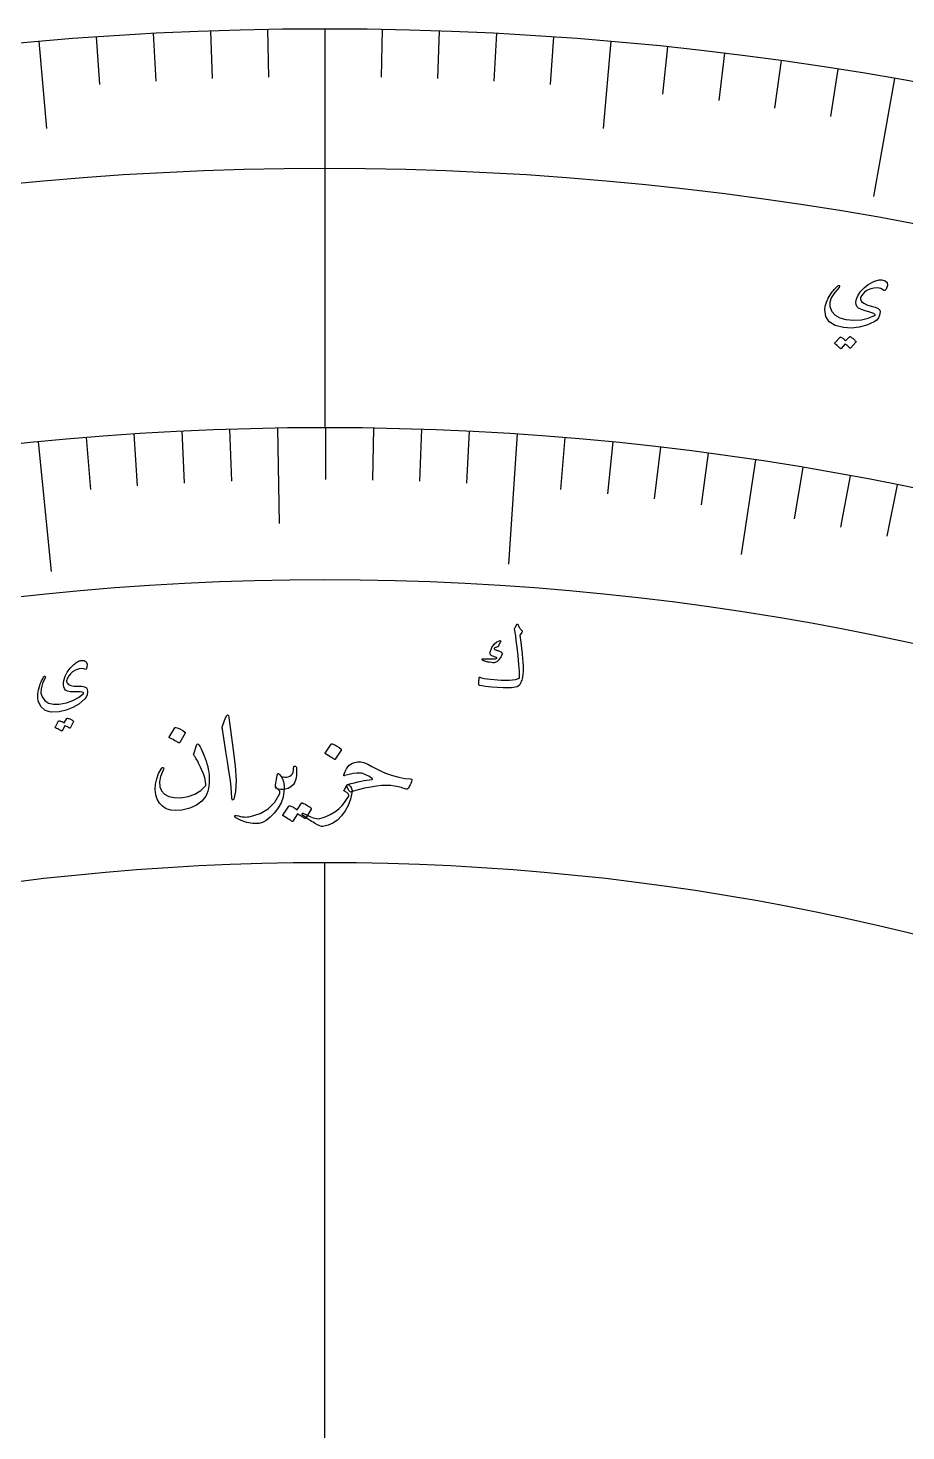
# Model space of a CAD drawing. Header units: millimetres. Extents: x -68 to 68, y -68 to 87.
# Drawn here: x -5.53 to 10.82, y 34.97 to 61.1 of the extents above; entities that cross this region are included whole.
import ezdxf

# ---------------------------------------------------------------- set-up
doc = ezdxf.new("R2010")
doc.units = ezdxf.units.MM
for name, color, linetype in [('ENGRAVE', 7, 'Continuous'), ('ENGRAVE_FINE', 8, 'Continuous'), ('TEXT', 5, 'Continuous')]:
    doc.layers.add(name, color=color, linetype=linetype)

msp = doc.modelspace()

# ---------------------------------------------------------------- linework, layer by layer
at = {"layer": 'ENGRAVE'}
for points in [[(0, 61.0875), (0, 53.6625)], [(-5.3241, 60.855), (-5.1818, 59.2278)], [(5.3241, 60.855), (5.1818, 59.2278)], [(10.6077, 60.1594), (10.2209, 57.9658)], [(-0.8805, 53.6553), (-0.8513, 51.8735)], [(-5.3365, 53.3965), (-5.0948, 50.9785)], [(3.5821, 53.5428), (3.4199, 51.1182)], [(8.0216, 53.0596), (7.7552, 51.2976)], [(0, -45.5625), (0, 45.5625)]]:
    msp.add_lwpolyline(points, dxfattribs=at)
for radius in [66.15, 66.15, 64.3781, 61.0875, 61.0875, 58.4888, 53.6625, 53.6625, 50.8275, 45.5625, 45.5625]:
    msp.add_circle((0, 0), radius, dxfattribs=at)
at = {"layer": 'ENGRAVE_FINE'}
for points in [[(-4.2612, 60.9387), (-4.1991, 60.0499)], [(-3.1971, 61.0038), (-3.1504, 60.114)], [(-2.1319, 61.0503), (-2.1008, 60.1598)], [(-1.0661, 61.0782), (-1.0506, 60.1873)], [(1.0661, 61.0782), (1.0506, 60.1873)], [(2.1319, 61.0503), (2.1008, 60.1598)], [(3.1971, 61.0038), (3.1504, 60.114)], [(4.2612, 60.9387), (4.1991, 60.0499)], [(6.3854, 60.7529), (6.2922, 59.8667)], [(7.4447, 60.6322), (7.3361, 59.7478)], [(8.5017, 60.493), (8.3777, 59.6107)], [(9.5562, 60.3354), (9.4168, 59.4554)], [(-2.6654, 53.5963), (-2.6171, 52.6255)], [(-1.7732, 53.6332), (-1.7411, 52.6617)], [(0.0124, 53.6625), (0.0122, 52.6905)], [(0.9054, 53.6549), (0.889, 52.683)], [(1.7982, 53.6324), (1.7656, 52.6609)], [(2.6905, 53.595), (2.6417, 52.6242)], [(-4.4473, 53.4779), (-4.3667, 52.5092)], [(-3.5568, 53.5445), (-3.4924, 52.5746)], [(4.4728, 53.4758), (4.3918, 52.5072)], [(5.3624, 53.3939), (5.2652, 52.4268)], [(6.2505, 53.2972), (6.1373, 52.3319)], [(7.137, 53.1858), (7.0077, 52.2224)], [(8.9041, 52.9186), (8.7428, 51.9601)], [(9.7842, 52.763), (9.607, 51.8073)], [(10.6618, 52.5927), (10.4687, 51.6401)]]:
    msp.add_lwpolyline(points, dxfattribs=at)
at = {"layer": 'TEXT'}
for points in [[(10.4065, 56.2197), (10.3563, 56.2474), (10.2966, 56.2591), (10.2277, 56.2548), (10.1494, 56.2343), (10.0979, 56.2106), (10.0529, 56.1793), (10.0146, 56.1404), (9.9828, 56.0939), (9.9787, 56.0842), (9.9766, 56.0737), (9.9765, 56.0624), (9.9784, 56.0504), (9.9983, 56.0104), (10.0374, 55.976), (10.0957, 55.947), (10.1732, 55.9233), (10.2497, 55.9007), (10.3037, 55.8751), (10.3349, 55.8467), (10.3436, 55.8153), (10.334, 55.7549), (10.3123, 55.7035), (10.2785, 55.6611), (10.2327, 55.6278), (10.0956, 55.5663), (9.9549, 55.5279), (9.8104, 55.5126), (9.6618, 55.5205), (9.5049, 55.559), (9.3942, 55.6276), (9.3295, 55.7265), (9.3111, 55.8558), (9.3201, 55.9235), (9.3419, 55.9951), (9.3767, 56.0704), (9.4246, 56.1496), (9.4402, 56.1712), (9.4561, 56.1919), (9.4721, 56.2117), (9.4883, 56.2306), (9.5049, 56.2488), (9.5218, 56.2662), (9.5392, 56.2829), (9.5569, 56.2989), (9.5661, 56.3053), (9.5737, 56.3072), (9.5796, 56.3047), (9.584, 56.2977), (9.5857, 56.2898), (9.5852, 56.2822), (9.5824, 56.2751), (9.5773, 56.2683), (9.4907, 56.1703), (9.4338, 56.0783), (9.4064, 55.9924), (9.4085, 55.9125), (9.443, 55.823), (9.504, 55.7535), (9.5915, 55.7041), (9.7055, 55.6745), (9.8558, 55.6604), (9.9947, 55.6672), (10.1223, 55.6952), (10.2389, 55.7443), (10.2462, 55.7489), (10.2496, 55.7543), (10.2491, 55.7603), (10.2447, 55.7671), (10.2247, 55.7818), (10.1881, 55.7979), (10.1349, 55.8153), (10.0653, 55.8338), (9.9949, 55.8556), (9.9429, 55.8821), (9.9094, 55.9134), (9.8943, 55.9495), (9.8913, 55.9893), (9.8957, 56.0297), (9.9074, 56.0707), (9.9265, 56.1124), (9.9785, 56.1916), (10.0437, 56.2614), (10.1221, 56.3218), (10.2138, 56.3726), (10.2378, 56.3843), (10.2609, 56.3939), (10.283, 56.4016), (10.3041, 56.4073), (10.3241, 56.4112), (10.3429, 56.4134), (10.3606, 56.4139), (10.3771, 56.4127), (10.4392, 56.3952), (10.4729, 56.3605), (10.478, 56.3087), (10.4547, 56.2398), (10.4435, 56.2221), (10.4318, 56.2129), (10.4195, 56.2121), (10.4065, 56.2197)], [(9.775, 55.3509), (9.7774, 55.3526), (9.7804, 55.3533), (9.7842, 55.3531), (9.7886, 55.3519), (9.8035, 55.3429), (9.8178, 55.3335), (9.8315, 55.3235), (9.8446, 55.313), (9.8572, 55.3018), (9.8692, 55.2898), (9.8809, 55.2771), (9.892, 55.2636), (9.894, 55.2598), (9.8944, 55.256), (9.8934, 55.2522), (9.891, 55.2485), (9.7907, 55.1369), (9.7883, 55.1357), (9.7851, 55.1362), (9.7813, 55.1386), (9.7767, 55.1428), (9.7737, 55.1465), (9.7686, 55.1517), (9.7616, 55.1584), (9.7525, 55.1667), (9.7413, 55.1766), (9.7278, 55.1883), (9.7122, 55.2017), (9.6944, 55.2169), (9.6157, 55.1303), (9.6123, 55.1278), (9.6085, 55.1277), (9.6043, 55.13), (9.5997, 55.1348), (9.5957, 55.1389), (9.5894, 55.1451), (9.5807, 55.1534), (9.5697, 55.1638), (9.5561, 55.1764), (9.5397, 55.1911), (9.5206, 55.208), (9.4987, 55.2271), (9.4966, 55.23), (9.4959, 55.2327), (9.4966, 55.2351), (9.4988, 55.2373), (9.5993, 55.3442), (9.6017, 55.3459), (9.6048, 55.3466), (9.6085, 55.3464), (9.6129, 55.3452), (9.6257, 55.3383), (9.6381, 55.3308), (9.6498, 55.3227), (9.6611, 55.3138), (9.6718, 55.3045), (9.682, 55.2946), (9.6918, 55.2844), (9.701, 55.2737)], [(3.5986, 49.9866), (3.6061, 49.9696), (3.6141, 49.9535), (3.6225, 49.9383), (3.6314, 49.9238), (3.6408, 49.9102), (3.6508, 49.8974), (3.6615, 49.8854), (3.6728, 49.8742), (3.677, 49.868), (3.678, 49.8612), (3.6759, 49.8536), (3.6707, 49.8453), (3.6395, 49.8017), (3.6365, 49.797), (3.6342, 49.7929), (3.6328, 49.7896), (3.6322, 49.787), (3.6485, 49.6619), (3.6623, 49.5488), (3.6736, 49.4479), (3.6825, 49.3592), (3.6889, 49.2826), (3.6927, 49.2183), (3.694, 49.1664), (3.6927, 49.1268), (3.6871, 49.0524), (3.684, 49.0288), (3.6798, 49.0053), (3.6744, 48.9818), (3.6678, 48.9583), (3.6601, 48.9347), (3.651, 48.9112), (3.6406, 48.8877), (3.6288, 48.8641), (3.5806, 48.8315), (3.4785, 48.8143), (3.3224, 48.8123), (3.1123, 48.8249), (3.0469, 48.8313), (2.9864, 48.8389), (2.9309, 48.8476), (2.8805, 48.8575), (2.8759, 48.8597), (2.8728, 48.8629), (2.871, 48.8669), (2.8707, 48.8718), (2.8707, 48.8952), (2.8708, 48.9164), (2.8711, 48.9356), (2.8716, 48.9526), (2.8723, 48.9678), (2.8731, 48.9812), (2.8741, 48.9929), (2.8753, 49.0028), (2.8763, 49.0084), (2.8785, 49.0114), (2.8818, 49.0119), (2.8864, 49.0098), (2.9212, 48.9969), (2.9665, 48.9863), (3.0221, 48.9778), (3.0882, 48.9715), (3.2858, 48.9588), (3.441, 48.9575), (3.5539, 48.9683), (3.6245, 48.9913), (3.6279, 49.0376), (3.6247, 49.1223), (3.6149, 49.2456), (3.5984, 49.4074), (3.5804, 49.5694), (3.5661, 49.692), (3.5557, 49.7752), (3.5493, 49.8189), (3.5471, 49.8309), (3.5451, 49.8422), (3.5432, 49.8526), (3.5415, 49.8623), (3.5399, 49.8711), (3.5384, 49.8789), (3.537, 49.8858), (3.5358, 49.8917), (3.534, 49.9045), (3.5345, 49.9166), (3.5372, 49.928), (3.5422, 49.9386), (3.5758, 49.9943), (3.5785, 49.998), (3.5813, 50.0004), (3.5842, 50.0014), (3.5872, 50.0011), (3.5907, 49.9989), (3.5938, 49.9957), (3.5964, 49.9916), (3.5986, 49.9866)], [(3.2665, 49.6916), (3.2693, 49.6911), (3.2718, 49.6898), (3.2738, 49.6877), (3.2753, 49.685), (3.2757, 49.6825), (3.2758, 49.68), (3.2754, 49.6772), (3.2746, 49.6743), (3.237, 49.5958), (3.2326, 49.5879), (3.228, 49.5819), (3.2234, 49.5778), (3.2188, 49.5756), (3.1991, 49.5714), (3.1823, 49.5654), (3.1682, 49.5574), (3.1568, 49.5475), (3.1544, 49.5421), (3.1569, 49.5361), (3.1643, 49.5293), (3.1768, 49.5218), (3.1851, 49.5183), (3.1938, 49.515), (3.2028, 49.5118), (3.2121, 49.5088), (3.2218, 49.506), (3.232, 49.5034), (3.2426, 49.5008), (3.2538, 49.4985), (3.2916, 49.4798), (3.3019, 49.446), (3.2846, 49.3971), (3.2398, 49.3329), (3.2219, 49.3141), (3.2047, 49.2997), (3.1881, 49.2896), (3.1722, 49.2838), (3.155, 49.2814), (3.1315, 49.2815), (3.1015, 49.284), (3.0653, 49.2891), (3.0468, 49.292), (3.0293, 49.2955), (3.0127, 49.2995), (2.9972, 49.304), (2.9826, 49.3087), (2.969, 49.3133), (2.9564, 49.3179), (2.9447, 49.3224), (2.9376, 49.3269), (2.9326, 49.3319), (2.9297, 49.3373), (2.929, 49.3432), (2.9303, 49.3491), (2.9335, 49.3532), (2.9384, 49.3555), (2.9451, 49.356), (2.9665, 49.3561), (2.9908, 49.3559), (3.0179, 49.3553), (3.0478, 49.3543), (3.1037, 49.3524), (3.1475, 49.353), (3.1792, 49.356), (3.1987, 49.3616), (3.2013, 49.3632), (3.2028, 49.3655), (3.2032, 49.3684), (3.2025, 49.372), (3.2013, 49.3743), (3.1989, 49.3764), (3.1954, 49.3785), (3.1907, 49.3804), (3.147, 49.3939), (3.1288, 49.4004), (3.1134, 49.4082), (3.1007, 49.4174), (3.0908, 49.428), (3.0826, 49.4401), (3.0781, 49.4525), (3.0773, 49.4649), (3.0801, 49.4775), (3.1134, 49.5617), (3.1556, 49.6255), (3.2067, 49.6688), (3.2665, 49.6916)], [(-4.469, 49.1603), (-4.5198, 49.1722), (-4.5749, 49.1677), (-4.6342, 49.147), (-4.6977, 49.1098), (-4.7369, 49.0764), (-4.7686, 49.0379), (-4.7926, 48.9944), (-4.809, 48.9459), (-4.8102, 48.9364), (-4.8094, 48.9267), (-4.8067, 48.9168), (-4.8021, 48.9068), (-4.7749, 48.8767), (-4.7322, 48.8562), (-4.6741, 48.8451), (-4.6004, 48.8435), (-4.5279, 48.8425), (-4.4744, 48.8334), (-4.44, 48.8161), (-4.4248, 48.7908), (-4.4183, 48.7356), (-4.4247, 48.6852), (-4.4438, 48.6399), (-4.4757, 48.5995), (-4.5805, 48.5119), (-4.6941, 48.4437), (-4.8168, 48.3948), (-4.9487, 48.3651), (-5.0954, 48.3602), (-5.2091, 48.393), (-5.29, 48.4635), (-5.338, 48.5721), (-5.3469, 48.6336), (-5.3454, 48.7016), (-5.3335, 48.7762), (-5.3112, 48.8572), (-5.3028, 48.8799), (-5.294, 48.902), (-5.2849, 48.9233), (-5.2753, 48.9438), (-5.2654, 48.9638), (-5.2548, 48.9832), (-5.2438, 49.0021), (-5.2321, 49.0205), (-5.2257, 49.0283), (-5.2195, 49.0318), (-5.2137, 49.0311), (-5.2082, 49.0261), (-5.2047, 49.0196), (-5.2033, 49.0129), (-5.204, 49.0059), (-5.2068, 48.9987), (-5.2584, 48.8916), (-5.2855, 48.7971), (-5.2883, 48.7152), (-5.2668, 48.6458), (-5.2146, 48.5759), (-5.1441, 48.5302), (-5.0554, 48.5085), (-4.9484, 48.5107), (-4.8134, 48.5353), (-4.6936, 48.5754), (-4.5888, 48.6313), (-4.4989, 48.7029), (-4.4937, 48.7088), (-4.492, 48.7143), (-4.4939, 48.7195), (-4.4994, 48.7243), (-4.5206, 48.7323), (-4.5566, 48.7374), (-4.6073, 48.7395), (-4.6728, 48.7386), (-4.7398, 48.7404), (-4.7917, 48.7508), (-4.8288, 48.7699), (-4.8509, 48.7978), (-4.8633, 48.8319), (-4.8694, 48.8683), (-4.8693, 48.9071), (-4.8628, 48.9483), (-4.8368, 49.0304), (-4.7969, 49.1075), (-4.7431, 49.1796), (-4.6754, 49.2467), (-4.6572, 49.2628), (-4.6393, 49.2769), (-4.6219, 49.2891), (-4.6049, 49.2993), (-4.5883, 49.3076), (-4.5724, 49.3142), (-4.557, 49.3189), (-4.5423, 49.3219), (-4.4835, 49.3218), (-4.4455, 49.2997), (-4.4283, 49.2557), (-4.4318, 49.1896), (-4.4372, 49.1715), (-4.4452, 49.1605), (-4.4558, 49.1568), (-4.469, 49.1603)], [(-4.808, 48.2445), (-4.8063, 48.2466), (-4.8038, 48.248), (-4.8005, 48.2487), (-4.7963, 48.2487), (-4.7811, 48.2446), (-4.7662, 48.2399), (-4.7518, 48.2345), (-4.7378, 48.2285), (-4.7241, 48.2218), (-4.7106, 48.2143), (-4.6973, 48.206), (-4.6842, 48.197), (-4.6815, 48.1941), (-4.6802, 48.1909), (-4.6801, 48.1873), (-4.6814, 48.1835), (-4.7416, 48.0612), (-4.7434, 48.0595), (-4.7463, 48.0592), (-4.7503, 48.0603), (-4.7553, 48.0629), (-4.7589, 48.0654), (-4.7645, 48.0687), (-4.7724, 48.0728), (-4.7824, 48.0778), (-4.7946, 48.0837), (-4.8092, 48.0906), (-4.8262, 48.0986), (-4.8455, 48.1075), (-4.893, 48.0123), (-4.8953, 48.0093), (-4.8986, 48.0083), (-4.9029, 48.0093), (-4.908, 48.0123), (-4.9125, 48.0149), (-4.9196, 48.0188), (-4.9292, 48.0239), (-4.9415, 48.0303), (-4.9564, 48.038), (-4.9744, 48.0468), (-4.9953, 48.0569), (-5.0191, 48.0682), (-5.0217, 48.0703), (-5.0229, 48.0724), (-5.0229, 48.0747), (-5.0215, 48.0772), (-4.96, 48.1954), (-4.9583, 48.1975), (-4.9558, 48.1989), (-4.9525, 48.1996), (-4.9483, 48.1997), (-4.9354, 48.1968), (-4.9228, 48.1933), (-4.9105, 48.189), (-4.8985, 48.1841), (-4.8868, 48.1785), (-4.8754, 48.1725), (-4.8644, 48.1659), (-4.8537, 48.1588)], [(-2.794, 48.0708), (-2.7913, 48.0738), (-2.7873, 48.0757), (-2.7821, 48.0766), (-2.7756, 48.0764), (-2.7293, 48.061), (-2.6855, 48.0415), (-2.644, 48.0177), (-2.605, 47.9898), (-2.6011, 47.9854), (-2.5993, 47.9809), (-2.5995, 47.9763), (-2.6017, 47.9716), (-2.7012, 47.7921), (-2.705, 47.7877), (-2.7101, 47.7865), (-2.7166, 47.7882), (-2.7244, 47.7931), (-2.7312, 47.7973), (-2.7419, 47.8035), (-2.7565, 47.8119), (-2.7749, 47.8222), (-2.7976, 47.8347), (-2.8248, 47.8491), (-2.8564, 47.8655), (-2.8926, 47.884), (-2.8974, 47.8871), (-2.9, 47.8904), (-2.9002, 47.8938), (-2.8981, 47.8974)], [(-1.8484, 48.2537), (-1.8277, 48.2968), (-1.8102, 48.3123), (-1.7962, 48.3003), (-1.7855, 48.2606), (-1.7116, 47.7028), (-1.6678, 47.3603), (-1.6512, 47.0861), (-1.6612, 46.8802), (-1.6975, 46.7424), (-1.7046, 46.731), (-1.7111, 46.7248), (-1.7168, 46.7237), (-1.7219, 46.7278), (-1.7262, 46.7344), (-1.7293, 46.743), (-1.7314, 46.7536), (-1.7324, 46.7663), (-1.7361, 46.8653), (-1.7445, 46.9701), (-1.7578, 47.0807), (-1.7759, 47.1971), (-1.78, 47.2276), (-1.7922, 47.3098), (-1.8124, 47.4437), (-1.8407, 47.6294), (-1.9079, 48.0409), (-1.9099, 48.0628), (-1.9096, 48.0831), (-1.9068, 48.1018), (-1.9016, 48.1189)], [(-2.3462, 47.7513), (-2.3249, 47.7138), (-2.3042, 47.6744), (-2.284, 47.6333), (-2.2643, 47.5905), (-2.2454, 47.5456), (-2.2276, 47.4984), (-2.2109, 47.4488), (-2.1952, 47.3969), (-2.1815, 47.3451), (-2.1704, 47.2936), (-2.1618, 47.2424), (-2.1559, 47.1916), (-2.1526, 47.1409), (-2.1519, 47.0902), (-2.1537, 47.0396), (-2.1581, 46.9889), (-2.1667, 46.9356), (-2.1795, 46.8861), (-2.1965, 46.8404), (-2.2175, 46.7985), (-2.291, 46.7018), (-2.3899, 46.6257), (-2.5142, 46.5701), (-2.664, 46.5347), (-2.7732, 46.5256), (-2.8699, 46.5345), (-2.9543, 46.5615), (-3.0263, 46.6065), (-3.0823, 46.6667), (-3.123, 46.7388), (-3.1484, 46.8227), (-3.1584, 46.9186), (-3.1523, 47.0212), (-3.1313, 47.1209), (-3.0954, 47.2175), (-3.0444, 47.311), (-3.036, 47.3218), (-3.0277, 47.3281), (-3.0193, 47.3298), (-3.0109, 47.3269), (-3.0028, 47.3202), (-3.0001, 47.3104), (-3.0025, 47.2973), (-3.0103, 47.2811), (-3.0596, 47.1644), (-3.081, 47.0606), (-3.0744, 46.9698), (-3.0403, 46.892), (-2.9832, 46.8315), (-2.9056, 46.7906), (-2.8075, 46.7691), (-2.6887, 46.7669), (-2.5465, 46.789), (-2.4211, 46.8336), (-2.3122, 46.9008), (-2.2198, 46.9906), (-2.2179, 46.9937), (-2.2167, 46.9982), (-2.2161, 47.0041), (-2.2162, 47.0114), (-2.2222, 47.0685), (-2.2374, 47.1346), (-2.2621, 47.2096), (-2.2961, 47.2937), (-2.3151, 47.3359), (-2.3334, 47.3751), (-2.351, 47.4114), (-2.368, 47.4447), (-2.3843, 47.4748), (-2.4002, 47.5017), (-2.4157, 47.5253), (-2.4307, 47.5457), (-2.4379, 47.5563), (-2.4422, 47.5662), (-2.4435, 47.5755), (-2.442, 47.584), (-2.3812, 47.7565), (-2.3752, 47.7666), (-2.3673, 47.7692), (-2.3577, 47.7641), (-2.3462, 47.7513)], [(0.12, 47.7654), (0.1229, 47.7682), (0.127, 47.7699), (0.1322, 47.7705), (0.1385, 47.7699), (0.1835, 47.7517), (0.2257, 47.7295), (0.2653, 47.7033), (0.3023, 47.6731), (0.3059, 47.6685), (0.3074, 47.6639), (0.307, 47.6593), (0.3045, 47.6548), (0.1952, 47.4816), (0.1912, 47.4775), (0.186, 47.4765), (0.1797, 47.4787), (0.1722, 47.484), (0.1658, 47.4886), (0.1556, 47.4955), (0.1417, 47.5047), (0.124, 47.5161), (0.1023, 47.5299), (0.0763, 47.546), (0.0459, 47.5643), (0.0112, 47.5849), (0.0066, 47.5883), (0.0043, 47.5917), (0.0043, 47.5952), (0.0066, 47.5986)], [(-0.558, 47.3553), (-0.5468, 47.3537), (-0.5384, 47.3486), (-0.5328, 47.3401), (-0.5301, 47.3281), (-0.5245, 47.2485), (-0.5278, 47.1761), (-0.5401, 47.1111), (-0.5612, 47.0534), (-0.5917, 47.0047), (-0.6319, 46.9668), (-0.6819, 46.9395), (-0.7416, 46.9229), (-0.7836, 46.9172), (-0.8234, 46.9175), (-0.861, 46.9238), (-0.8965, 46.9362), (-0.909, 46.9456), (-0.9164, 46.9609), (-0.9188, 46.982), (-0.9162, 47.009), (-0.8852, 47.1833), (-0.8828, 47.1965), (-0.8794, 47.2063), (-0.8751, 47.2127), (-0.8698, 47.2156), (-0.864, 47.2155), (-0.8578, 47.2124), (-0.8512, 47.2065), (-0.8443, 47.1978), (-0.8267, 47.1787), (-0.8043, 47.1642), (-0.7771, 47.1544), (-0.7452, 47.1492), (-0.7121, 47.1494), (-0.6813, 47.1559), (-0.6529, 47.1686), (-0.6269, 47.1875), (-0.6045, 47.2135), (-0.5893, 47.2451), (-0.5813, 47.2824), (-0.5805, 47.3253), (-0.5793, 47.3383), (-0.5751, 47.3476), (-0.568, 47.3533), (-0.558, 47.3553)], [(1.6228, 47.0928), (1.6159, 47.0715), (1.6082, 47.0504), (1.5996, 47.0297), (1.5902, 47.0093), (1.5799, 46.9893), (1.5684, 46.97), (1.5558, 46.9512), (1.5421, 46.9331), (1.5368, 46.9277), (1.5305, 46.9249), (1.5231, 46.9247), (1.5146, 46.9271), (1.4965, 46.9336), (1.4758, 46.9404), (1.4525, 46.9476), (1.4267, 46.9551), (1.3983, 46.9626), (1.3674, 46.97), (1.3338, 46.9771), (1.2977, 46.984), (1.2265, 46.9939), (1.1468, 46.997), (1.0585, 46.9934), (0.9617, 46.9829), (0.8562, 46.9656), (0.7421, 46.9417), (0.6193, 46.9111), (0.488, 46.8736), (0.4761, 46.8727), (0.4631, 46.8813), (0.4491, 46.8993), (0.434, 46.9267), (0.4215, 46.9544), (0.4128, 46.9755), (0.4081, 46.99), (0.4073, 46.9978), (0.4099, 47.003), (0.4131, 47.0069), (0.4168, 47.0098), (0.4211, 47.0114), (0.4901, 47.0294), (0.5556, 47.0458), (0.6176, 47.0605), (0.676, 47.0736), (0.7309, 47.0849), (0.7822, 47.094), (0.8299, 47.101), (0.874, 47.1058), (0.8829, 47.1076), (0.8867, 47.1113), (0.8853, 47.1167), (0.8789, 47.124), (0.8488, 47.1461), (0.8194, 47.1654), (0.7906, 47.182), (0.7624, 47.1958), (0.7348, 47.2069), (0.7075, 47.2152), (0.6807, 47.2208), (0.6542, 47.2237), (0.5975, 47.2232), (0.5305, 47.2155), (0.4531, 47.2008), (0.3655, 47.1788), (0.3622, 47.1771), (0.3591, 47.1766), (0.3564, 47.1772), (0.354, 47.1789), (0.3522, 47.1813), (0.3512, 47.1841), (0.3511, 47.1871), (0.3518, 47.1903), (0.3783, 47.253), (0.4042, 47.3042), (0.4295, 47.344), (0.4542, 47.3724), (0.4819, 47.3924), (0.5166, 47.4095), (0.5581, 47.4236), (0.6065, 47.4347), (0.6624, 47.4367), (0.7264, 47.4233), (0.7985, 47.3945), (0.8785, 47.3504), (0.937, 47.316), (0.9988, 47.2834), (1.064, 47.2527), (1.1326, 47.2238), (1.2595, 47.1796), (1.3794, 47.1469), (1.4923, 47.1259), (1.5984, 47.1165), (1.612, 47.1146), (1.6205, 47.1101), (1.6241, 47.1028), (1.6228, 47.0928)], [(-0.8421, 47.1979), (-0.8156, 47.1642), (-0.7946, 47.1306), (-0.7791, 47.0973), (-0.769, 47.0642), (-0.763, 47.0288), (-0.7597, 46.9866), (-0.7592, 46.9374), (-0.7614, 46.8814), (-0.7788, 46.7758), (-0.814, 46.6741), (-0.8669, 46.5764), (-0.9374, 46.4826), (-1.0151, 46.4015), (-1.0896, 46.3421), (-1.1611, 46.3043), (-1.2298, 46.2882), (-1.3413, 46.2891), (-1.4498, 46.307), (-1.5553, 46.3419), (-1.6579, 46.3938), (-1.6651, 46.3983), (-1.6706, 46.4031), (-1.6744, 46.4083), (-1.6766, 46.4138), (-1.6772, 46.4202), (-1.6765, 46.4258), (-1.6742, 46.4306), (-1.6706, 46.4346), (-1.6649, 46.4373), (-1.6589, 46.4384), (-1.6525, 46.4378), (-1.6458, 46.4354), (-1.608, 46.4263), (-1.5718, 46.4189), (-1.5372, 46.4132), (-1.5042, 46.4094), (-1.4727, 46.4074), (-1.4425, 46.4076), (-1.4137, 46.4099), (-1.3862, 46.4142), (-1.2069, 46.4718), (-1.0559, 46.5624), (-0.9329, 46.6862), (-0.838, 46.8435), (-0.8371, 46.8484), (-0.8365, 46.8561), (-0.8363, 46.8667), (-0.8364, 46.8801), (-0.8403, 46.8905), (-0.8516, 46.9033), (-0.8703, 46.9185), (-0.8965, 46.9362), (-0.9082, 46.9499), (-0.9153, 46.9667), (-0.918, 46.9863), (-0.9162, 47.009), (-0.8852, 47.1833), (-0.8787, 47.2058), (-0.8693, 47.2157), (-0.8571, 47.213), (-0.8421, 47.1979)], [(0.4096, 47.0001), (0.4174, 47.0087), (0.4268, 47.0119), (0.4379, 47.0097), (0.4506, 47.002), (0.4655, 46.9894), (0.4783, 46.9749), (0.489, 46.9583), (0.4978, 46.9398), (0.5041, 46.921), (0.5076, 46.9014), (0.5083, 46.881), (0.506, 46.8597), (0.4767, 46.737), (0.4346, 46.6243), (0.3798, 46.5218), (0.3124, 46.4293), (0.2354, 46.3513), (0.1516, 46.2923), (0.0612, 46.2524), (-0.0362, 46.2314), (-0.061, 46.2335), (-0.095, 46.2445), (-0.1383, 46.2642), (-0.191, 46.2927), (-0.2191, 46.309), (-0.2473, 46.3262), (-0.2754, 46.3442), (-0.3036, 46.363), (-0.3318, 46.3824), (-0.3601, 46.402), (-0.3884, 46.422), (-0.4167, 46.4422), (-0.4221, 46.4471), (-0.4246, 46.4529), (-0.4244, 46.4597), (-0.4214, 46.4673), (-0.4165, 46.4737), (-0.4108, 46.4771), (-0.4042, 46.4773), (-0.3967, 46.4743), (-0.3559, 46.4531), (-0.3173, 46.4344), (-0.2809, 46.4182), (-0.2466, 46.4045), (-0.2141, 46.3934), (-0.1832, 46.3848), (-0.1539, 46.3788), (-0.1262, 46.3753), (-0.0906, 46.3784), (-0.047, 46.3897), (0.0049, 46.4093), (0.0649, 46.4371), (0.0969, 46.4533), (0.1275, 46.4699), (0.1566, 46.4868), (0.1845, 46.5042), (0.2109, 46.5222), (0.2359, 46.5409), (0.2596, 46.5603), (0.2818, 46.5804), (0.3251, 46.6244), (0.3666, 46.6746), (0.4063, 46.7312), (0.4441, 46.794), (0.447, 46.8144), (0.4349, 46.837), (0.4077, 46.8616), (0.3655, 46.8884), (0.36, 46.8922), (0.357, 46.8965), (0.3566, 46.9014), (0.3588, 46.9068)], [(-0.4367, 46.6638), (-0.4339, 46.6666), (-0.43, 46.6684), (-0.4249, 46.669), (-0.4187, 46.6685), (-0.3964, 46.6603), (-0.3747, 46.6511), (-0.3538, 46.6412), (-0.3336, 46.6303), (-0.314, 46.6184), (-0.2948, 46.6054), (-0.276, 46.5912), (-0.2576, 46.5759), (-0.2541, 46.5712), (-0.2525, 46.5662), (-0.2529, 46.5609), (-0.2552, 46.5554), (-0.3622, 46.3809), (-0.3651, 46.3786), (-0.3695, 46.3785), (-0.3752, 46.3808), (-0.3824, 46.3853), (-0.3874, 46.3895), (-0.3954, 46.3952), (-0.4066, 46.4025), (-0.4209, 46.4113), (-0.4384, 46.4217), (-0.4593, 46.434), (-0.4837, 46.4482), (-0.5114, 46.4641), (-0.5953, 46.3282), (-0.5991, 46.324), (-0.6042, 46.3229), (-0.6104, 46.325), (-0.6177, 46.3302), (-0.6241, 46.3347), (-0.6342, 46.3414), (-0.6479, 46.3503), (-0.6653, 46.3615), (-0.6867, 46.3749), (-0.7124, 46.3905), (-0.7423, 46.4084), (-0.7766, 46.4284), (-0.7801, 46.4318), (-0.7817, 46.4352), (-0.7814, 46.4386), (-0.779, 46.4421), (-0.6712, 46.6107), (-0.6684, 46.6136), (-0.6645, 46.6153), (-0.6594, 46.616), (-0.6532, 46.6155), (-0.6342, 46.6095), (-0.6157, 46.6026), (-0.5978, 46.5946), (-0.5805, 46.5856), (-0.5637, 46.5757), (-0.5475, 46.5651), (-0.5319, 46.5538), (-0.5168, 46.5418)]]:
    msp.add_lwpolyline(points, close=True, dxfattribs=at)

doc.saveas('drawing.dxf')
